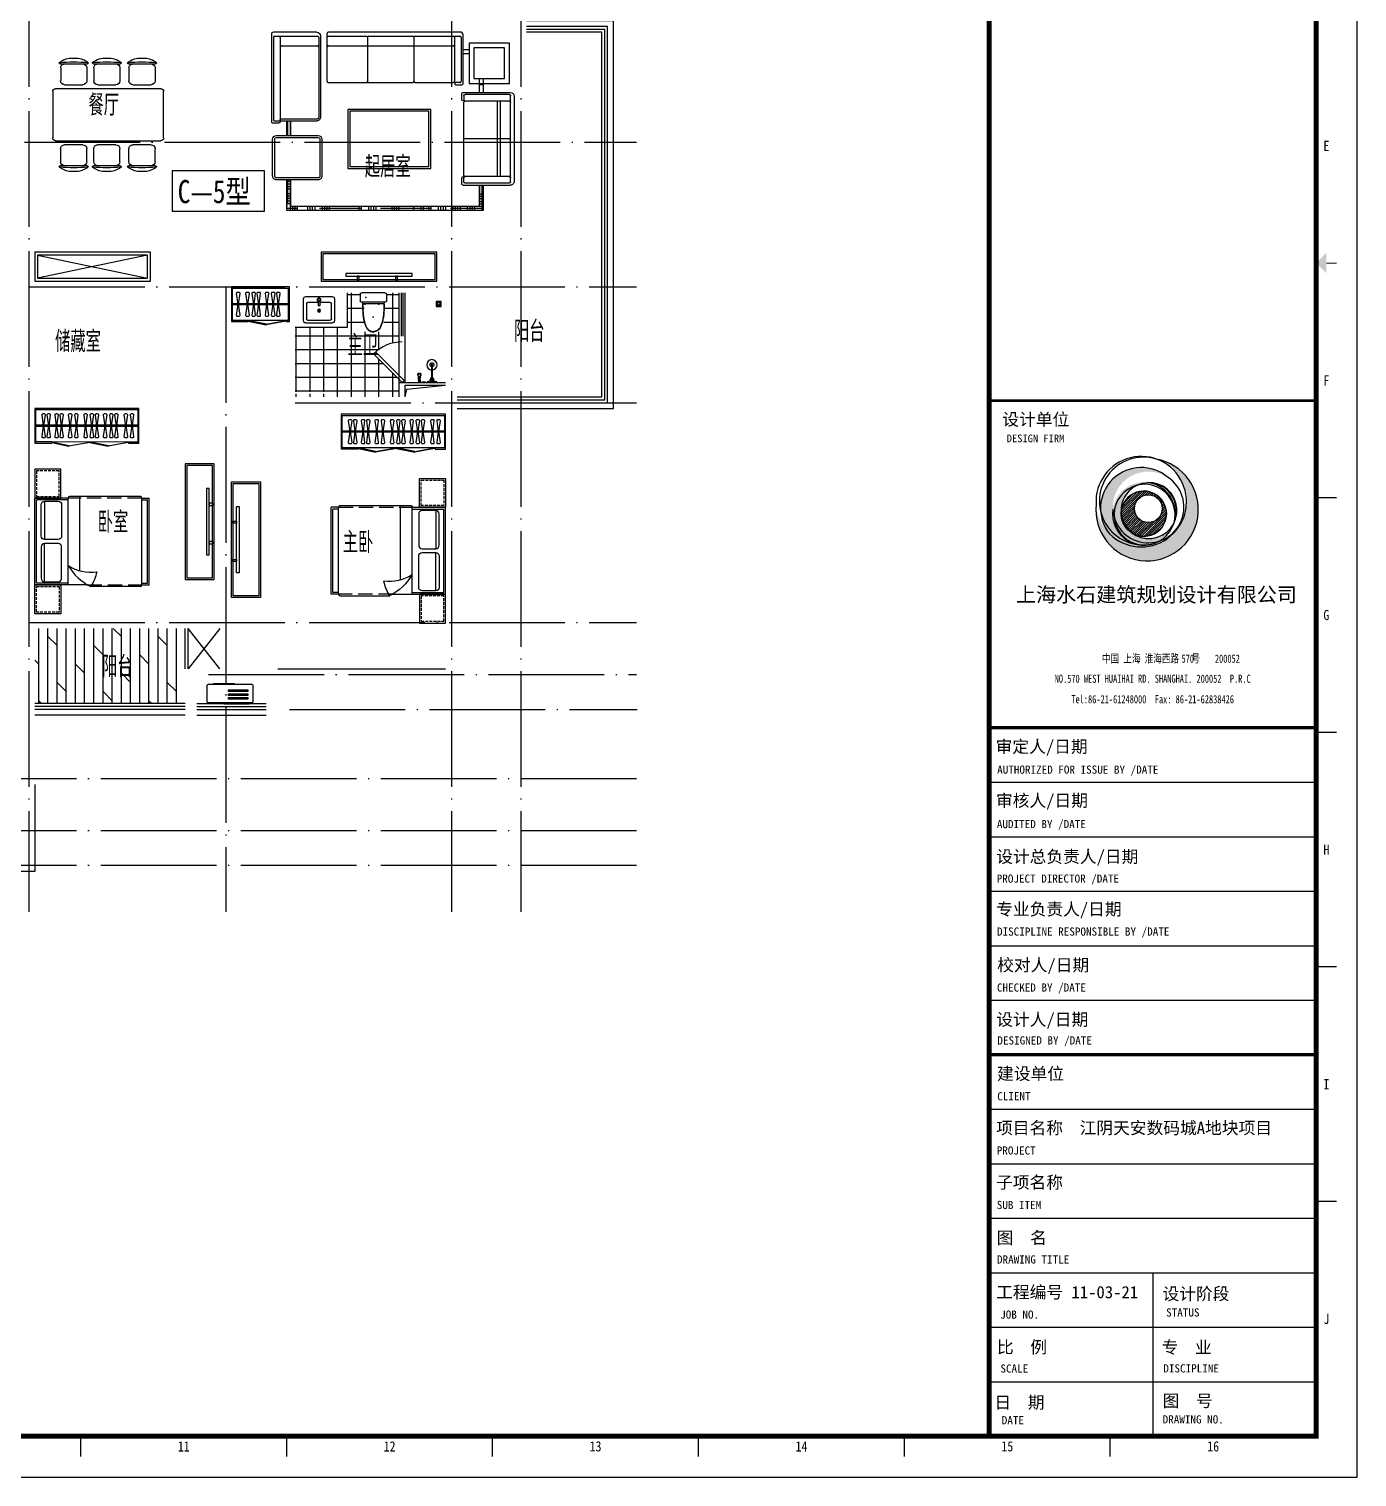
# Model space of a CAD drawing. Extents: x 921942 to 1159542, y -958603 to -790785.
# Drawn here: x 1017792 to 1040742, y -958603 to -933579 of the extents above; entities that cross this region are included whole.
import ezdxf
from ezdxf.enums import TextEntityAlignment as Align

# ---------------------------------------------------------------- set-up
doc = ezdxf.new("R2010")
doc.units = 0
doc.header["$LTSCALE"] = 1000
doc.header["$MEASUREMENT"] = 0
doc.linetypes.add('DASH', pattern=[0.35, 0.25, -0.1])
doc.linetypes.add('DOTE', pattern=[2.42, 2, -0.2, 0.02, -0.2])
doc.layers.get('0').update_dxf_attribs({"linetype": 'CONTINUOUS'})
for name, color, linetype in [('BALCONY', 6, 'CONTINUOUS'), ('DOTE', 1, 'DOTE'), ('FACE', 2, 'CONTINUOUS'), ('PUB_TEXT', 7, 'CONTINUOUS'), ('TT', 7, 'CONTINUOUS'), ('厨卫', 8, 'CONTINUOUS'), ('图框', 255, 'CONTINUOUS'), ('家具', 8, 'CONTINUOUS'), ('平面填充', 250, 'CONTINUOUS'), ('看线', 2, 'CONTINUOUS'), ('空调', 8, 'CONTINUOUS'), ('管道', 8, 'CONTINUOUS')]:
    doc.layers.add(name, color=color, linetype=linetype)
doc.styles.get("Standard").update_dxf_attribs({"font": 'GBENOR', "bigfont": 'GBCBIG'})
doc.styles.add('TKZ1', font='SIMHEI.TTF', dxfattribs={"width": 0.7})
doc.styles.add('图签栏', font='SimSun.ttf')
doc.styles.add('黑体', font='SIMHEI.TTF', dxfattribs={"width": 0.8})

# ---------------------------------------------------------------- blocks, each defined once
blk = doc.blocks.new('空调机')
at = {"layer": '空调', "color": 8}
for p, q in [((2416486, -275315), (2416486, -275325)), ((2416849, -275305), (2416496, -275305)), ((2416859, -275325), (2416859, -275315))]:
    blk.add_line(p, q, dxfattribs=at)
blk.add_lwpolyline([(2416186, -275325), (2416946, -275325, -0.414214), (2416966, -275345), (2416966, -275615, -0.414214), (2416946, -275635), (2416186, -275635, -0.414214), (2416166, -275615), (2416166, -275345, -0.414214)], format="xyb", close=True, dxfattribs=at)
for points in [[(2416256, -275445), (2416592, -275445), (2416592, -275416), (2416256, -275416)], [(2416256, -275511), (2416592, -275511), (2416592, -275482), (2416256, -275482)], [(2416235, -275664), (2416675, -275664), (2416675, -275649), (2416235, -275649)], [(2416256, -275577), (2416592, -275577), (2416592, -275548), (2416256, -275548)]]:
    blk.add_lwpolyline(points, close=True, dxfattribs=at)
for centre, start, end in [((2416496, -275315), 90, 180), ((2416849, -275315), 0, 90)]:
    blk.add_arc(centre, 10, start, end, dxfattribs=at)
blk = doc.blocks.new('dgfgf')
at = {"layer": '家具'}
blk.add_lwpolyline([(7597, -62676), (7147, -62676), (7147, -63176), (7597, -63176), (7597, -62676), (7517, -62676)], dxfattribs=at)
at = {"layer": '家具', "color": 251, "linetype": 'DASH', "ltscale": 0.2}
blk.add_lwpolyline([(7567, -62706), (7177, -62706), (7177, -63146), (7567, -63146)], close=True, dxfattribs=at)
blk = doc.blocks.new('A$C72813290')
at = {"layer": '家具'}
for p, q in [((579, 500), (579, 2010)), ((1830, 2030), (599, 2030)), ((779, 753), (779, 2030)), ((579, 2000), (0, 2000)), ((0, 500), (0, 2000)), ((30, 530), (30, 1970)), ((579, 1970), (30, 1970)), ((170, 1945), (170, 1283)), ((1850, 500), (1850, 2000)), ((1850, 2000), (1980, 2000)), ((1850, 1970), (1950, 1970)), ((1950, 530), (1950, 1970)), ((1980, 500), (1980, 2000)), ((170, 555), (170, 1217)), ((579, 530), (30, 530)), ((1850, 530), (1950, 530)), ((912, 500), (0, 500)), ((1830, 470), (967, 470)), ((1850, 500), (1980, 500))]:
    blk.add_line(p, q, dxfattribs=at)
at = {"layer": '家具', "linetype": 'DASH'}
for p, q in [((1850, 2000), (579, 2000)), ((912, 500), (1850, 500))]:
    blk.add_line(p, q, dxfattribs=at)
at = {"layer": '家具'}
for points in [[(170, 1945), (405, 1945, -0.414214), (465, 1885), (465, 1343, -0.414214), (405, 1283), (170, 1283, -0.414214), (110, 1343), (110, 1885, -0.414214)], [(170, 555), (405, 555, 0.414214), (465, 615), (465, 1157, 0.414214), (405, 1217), (170, 1217, 0.414214), (110, 1157), (110, 615, 0.414214)]]:
    blk.add_lwpolyline(points, format="xyb", close=True, dxfattribs=at)
blk.add_lwpolyline([(579, 833, 0.180302), (1071, 725, -0.088637), (967, 470, 28871.271551)], format="xyb", dxfattribs=at)
for centre, radius, start, end in [((599, 2010), 20, 90, 180), ((1819, 2001), 30.7, 357.6884, 69.6917), ((1392, 1313), 944, 210.6075, 243.2773), ((1819, 499), 30.7, 290.3566, 2.3152)]:
    blk.add_arc(centre, radius, start, end, dxfattribs=at)
blk.add_blockref('dgfgf', (-7147, 65176), dxfattribs=at)
at = {"layer": '家具', "xscale": -1, "rotation": 180}
blk.add_blockref('dgfgf', (-7147, -62676), dxfattribs=at)
blk = doc.blocks.new('A$C2FB07499')
at = {"layer": '家具', "ltscale": 0.5}
blk.add_lwpolyline([(500, 0), (0, 0), (0, 2000), (500, 2000)], close=True, dxfattribs=at)
at = {"layer": '家具', "color": 251, "ltscale": 40}
for points in [[(470, 30), (30, 30), (30, 1970), (470, 1970)], [(368, 1572), (415, 1572), (415, 428), (368, 428)], [(415, 1381), (480, 1381), (480, 1343), (415, 1343)], [(415, 717), (480, 717), (480, 679), (415, 679)]]:
    blk.add_lwpolyline(points, close=True, dxfattribs=at)
blk = doc.blocks.new('sderg fhfgjghj')
at = {"layer": '家具'}
blk.add_line((934, 186), (934, 206), dxfattribs=at)
at = {"layer": '家具', "color": 8}
for p, q in [((-553, -83), (1212, -84)), ((-553, -103), (1212, -104))]:
    blk.add_line(p, q, dxfattribs=at)
at = {"layer": '家具'}
for points in [[(-388, 196), (-40, 259), (-39, 250), (-386, 187)], [(276, 196), (-40, 259), (-42, 250), (274, 187)], [(278, 196), (640, 259), (642, 249), (280, 186)], [(934, 196), (640, 259), (638, 249), (932, 186)]]:
    blk.add_lwpolyline(points, close=True, dxfattribs=at)
for points in [[(-390, 187), (-390, 207), (-573, 207), (-573, -393), (1232, -394), (1232, 206), (934, 206)], [(-388, 187), (934, 186), (1212, 186), (1212, -374), (-553, -373), (-553, 187), (-388, 187)]]:
    blk.add_lwpolyline(points, dxfattribs=at)
at = {"layer": '家具', "color": 8}
for points in [[(-479, -280), (-452, -93), (-479, 93, -0.459921), (-459, 117), (-445, 117, -0.459921), (-425, 93), (-452, -93), (-425, -280, -0.459921), (-445, -303), (-459, -303, -0.459921)], [(-372, -280), (-346, -93), (-372, 93, -0.459921), (-353, 117), (-338, 117, -0.459921), (-319, 93), (-346, -93), (-319, -280, -0.459921), (-338, -303), (-353, -303, -0.459921)], [(-209, -280), (-182, -93), (-209, 93, -0.459921), (-189, 117), (-175, 117, -0.459921), (-155, 93), (-182, -93), (-155, -280, -0.459921), (-175, -303), (-189, -303, -0.459921)], [(-120, -280), (-93, -93), (-120, 93, -0.459921), (-100, 117), (-86, 117, -0.459921), (-66, 93), (-93, -93), (-66, -280, -0.459921), (-86, -303), (-100, -303, -0.459921)], [(-13, -280), (13, -93), (-13, 93, -0.459921), (6, 117), (21, 117, -0.459921), (40, 93), (13, -93), (40, -280, -0.459921), (21, -303), (6, -303, -0.459921)], [(128, -280), (155, -93), (128, 93, -0.459921), (148, 117), (162, 117, -0.459921), (182, 93), (155, -93), (182, -280, -0.459921), (162, -303), (148, -303, -0.459921)], [(217, -280), (244, -93), (217, 93, -0.459921), (236, 117), (251, 117, -0.459921), (270, 93), (244, -93), (270, -280, -0.459921), (251, -303), (236, -303, -0.459921)], [(323, -280), (350, -93), (323, 93, -0.459921), (343, 117), (357, 117, -0.459921), (377, 93), (350, -93), (377, -280, -0.459921), (357, -303), (343, -303, -0.459921)], [(483, -280), (510, -93), (483, 93, -0.459921), (503, 117), (518, 117, -0.459921), (537, 93), (510, -93), (537, -280, -0.459921), (518, -303), (503, -303, -0.459921)], [(590, -280), (617, -93), (590, 93, -0.459921), (610, 117), (624, 117, -0.459921), (644, 93), (617, -93), (644, -280, -0.459921), (624, -303), (610, -303, -0.459921)], [(737, -280), (764, -93), (737, 93, -0.459921), (757, 117), (771, 117, -0.459921), (791, 93), (764, -93), (791, -280, -0.459921), (771, -303), (757, -303, -0.459921)], [(826, -280), (852, -93), (826, 93, -0.459921), (845, 117), (860, 117, -0.459921), (879, 93), (852, -93), (879, -280, -0.459921), (860, -303), (845, -303, -0.459921)], [(961, -280), (988, -93), (961, 93, -0.459921), (981, 117), (995, 117, -0.459921), (1015, 93), (988, -93), (1015, -280, -0.459921), (995, -303), (981, -303, -0.459921)], [(1049, -280), (1076, -93), (1049, 93, -0.459921), (1069, 117), (1083, 117, -0.459921), (1103, 93), (1076, -93), (1103, -280, -0.459921), (1083, -303), (1069, -303, -0.459921)]]:
    blk.add_lwpolyline(points, format="xyb", close=True, dxfattribs=at)
blk = doc.blocks.new('fdgfhghjy')
at = {"layer": '家具'}
for p, q in [((-572, -1297), (-572, 518)), ((-522, 568), (278, 568)), ((328, 518), (328, -1297)), ((-1002, 425), (-1002, -35)), ((-934, 420), (-709, 420)), ((-642, 353), (-642, 38)), ((397, 38), (397, 353)), ((689, 420), (464, 420)), ((757, -35), (757, 425)), ((-1102, 245), (-1102, 146)), ((857, 146), (857, 245)), ((-1002, -183), (-1002, -643)), ((-934, -30), (-709, -30)), ((-934, -188), (-709, -188)), ((689, -30), (464, -30)), ((689, -188), (464, -188)), ((757, -643), (757, -183)), ((-1102, -363), (-1102, -462)), ((-642, -255), (-642, -570)), ((397, -570), (397, -255)), ((857, -462), (857, -363)), ((-934, -638), (-709, -638)), ((689, -638), (464, -638)), ((-1102, -936), (-1102, -1035)), ((-1002, -755), (-1002, -1215)), ((-934, -760), (-709, -760)), ((-642, -828), (-642, -1143)), ((397, -1143), (397, -828)), ((689, -760), (464, -760)), ((757, -1215), (757, -755)), ((857, -1035), (857, -936)), ((-934, -1210), (-709, -1210)), ((689, -1210), (464, -1210)), ((278, -1347), (-522, -1347))]:
    blk.add_line(p, q, dxfattribs=at)
for centre, radius, start, end in [((-522, 518), 50, 90, 180), ((278, 518), 50, 0, 90), ((-786, 235), 316, 139.2735, 178.2349), ((1676, 195), 2713, 174.8023, 185.1977), ((-1018, 435), 10, 67.33, 139.2735), ((-1022, 425), 20, 0, 67.33), ((-934, 353), 67.5, 90, 180), ((-709, 353), 67.5, 0, 90), ((464, 353), 67.5, 90, 180), ((689, 353), 67.5, 0, 90), ((777, 425), 20, 112.67, 180), ((773, 435), 10, 40.7265, 112.67), ((541, 235), 316, 1.7651, 40.7265), ((-1921, 195), 2713, 354.8023, 5.1977), ((-786, 156), 316, 181.7651, 220.7265), ((-934, 38), 67.5, 180, 270), ((-709, 38), 67.5, 270, 0), ((464, 38), 67.5, 180, 270), ((689, 38), 67.5, 270, 0), ((541, 156), 316, 319.2735, 358.2349), ((-786, -373), 316, 139.2735, 178.2349), ((1676, -413), 2713, 174.8023, 185.1977), ((-1018, -44), 10, 220.7265, 292.67), ((-1018, -174), 10, 67.33, 139.2735), ((-1022, -35), 20, 292.67, 0), ((-1022, -183), 20, 0, 67.33), ((-934, -255), 67.5, 90, 180), ((-709, -255), 67.5, 0, 90), ((464, -255), 67.5, 90, 180), ((689, -255), 67.5, 0, 90), ((777, -35), 20, 180, 247.33), ((777, -183), 20, 112.67, 180), ((773, -44), 10, 247.33, 319.2735), ((773, -174), 10, 40.7265, 112.67), ((541, -373), 316, 1.7651, 40.7265), ((-1921, -413), 2713, 354.8023, 5.1977), ((-786, -453), 316, 181.7651, 220.7265), ((541, -453), 316, 319.2735, 358.2349), ((-786, -945), 316, 139.2735, 178.2349), ((1676, -985), 2713, 174.8023, 185.1977), ((-1018, -652), 10, 220.7265, 292.67), ((-1018, -746), 10, 67.33, 139.2735), ((-1022, -643), 20, 292.67, 0), ((-1022, -755), 20, 0, 67.33), ((-934, -570), 67.5, 180, 270), ((-709, -570), 67.5, 270, 0), ((464, -570), 67.5, 180, 270), ((689, -570), 67.5, 270, 0), ((777, -643), 20, 180, 247.33), ((777, -755), 20, 112.67, 180), ((773, -652), 10, 247.33, 319.2735), ((773, -746), 10, 40.7265, 112.67), ((541, -945), 316, 1.7651, 40.7265), ((-1921, -985), 2713, 354.8023, 5.1977), ((-934, -828), 67.5, 90, 180), ((-709, -828), 67.5, 0, 90), ((464, -828), 67.5, 90, 180), ((689, -828), 67.5, 0, 90), ((-786, -1025), 316, 181.7651, 220.7265), ((-1018, -1225), 10, 220.7265, 292.67), ((-1022, -1215), 20, 292.67, 0), ((-934, -1143), 67.5, 180, 270), ((-709, -1143), 67.5, 270, 0), ((464, -1143), 67.5, 180, 270), ((689, -1143), 67.5, 270, 0), ((777, -1215), 20, 180, 247.33), ((773, -1225), 10, 247.33, 319.2735), ((541, -1025), 316, 319.2735, 358.2349), ((-522, -1297), 50, 180, 270), ((278, -1297), 50, 270, 0)]:
    blk.add_arc(centre, radius, start, end, dxfattribs=at)
blk = doc.blocks.new('A$C25AA54E1')
at = {"layer": '家具', "ltscale": 20}
for p, q in [((884, 2199), (884, 3017)), ((918, 3081), (3211, 3081)), ((3234, 2997), (3234, 3061)), ((3347, 3015), (3347, 1617)), ((3413, 3081), (4163, 3081)), ((4198, 3046), (4198, 1539)), ((3234, 2234), (3234, 2996)), ((883, 2042), (71, 2042)), ((1012, 2176), (906, 2176)), ((906, 1914), (906, 2019)), ((1712, 2211), (1057, 2211)), ((3212, 2211), (1757, 2211)), ((1, 1972), (0, 511)), ((871, 614), (872, 1868)), ((1443, 1750), (2878, 1750)), ((1443, 728), (1443, 1750)), ((2878, 1750), (2878, 728)), ((4024, 1551), (3413, 1551)), ((4047, 1574), (4047, 1539)), ((4175, 1516), (4070, 1516)), ((4110, 1300), (3391, 1300)), ((3325, 1234), (3325, 597)), ((4176, 597), (4176, 1234)), ((905, 463), (905, 568)), ((2878, 728), (1443, 728)), ((3391, 531), (4110, 531)), ((882, 440), (70, 440))]:
    blk.add_line(p, q, dxfattribs=at)
at = {"layer": '家具', "color": 8}
for p, q in [((1011, 3017), (942, 3017)), ((1711, 3017), (1058, 3017)), ((2511, 3017), (1758, 3017)), ((3211, 3017), (2558, 3017)), ((4070, 3017), (3403, 3017)), ((4140, 3017), (4070, 3017)), ((918, 2994), (918, 2234)), ((1034, 2994), (1034, 2234)), ((3211, 2846), (1058, 2846)), ((1734, 2996), (1734, 2234)), ((2534, 2996), (2534, 2234)), ((3380, 2996), (3380, 1606)), ((4025, 2846), (3403, 2846)), ((4047, 2994), (4047, 1574)), ((4163, 2994), (4163, 1574)), ((88, 2008), (848, 2007)), ((503, 2041), (503, 2042)), ((603, 2178), (536, 2178)), ((941, 2211), (1012, 2211)), ((64, 1915), (65, 1985)), ((65, 1869), (64, 1915)), ((64, 569), (65, 1872)), ((87, 1892), (849, 1891)), ((87, 1892), (849, 1891)), ((88, 1892), (848, 1891)), ((236, 592), (236, 1892)), ((293, 592), (293, 1892)), ((871, 1984), (871, 1914)), ((1476, 1717), (2845, 1717)), ((1476, 761), (1476, 1717)), ((2845, 1717), (2845, 761)), ((4047, 1584), (3402, 1584)), ((3876, 1551), (3876, 1303)), ((3918, 1551), (3918, 1302)), ((4140, 1551), (4070, 1551)), ((4110, 1265), (3391, 1265)), ((65, 1242), (871, 1241)), ((3360, 1234), (3360, 597)), ((4141, 597), (4141, 1234)), ((2845, 761), (1476, 761)), ((64, 499), (64, 569)), ((87, 592), (848, 591)), ((871, 498), (871, 568)), ((3391, 566), (4110, 566)), ((3930, 507), (3860, 507)), ((3876, 531), (3876, 0)), ((3918, 531), (3918, 128)), ((87, 476), (848, 475)), ((606, 292), (536, 292)), ((561, 440), (561, 0)), ((603, 440), (603, 128)), ((3918, 465), (3860, 465)), ((3930, 416), (3860, 416)), ((3930, 374), (3860, 374)), ((3918, 297), (3860, 297)), ((3930, 255), (3860, 255)), ((603, 250), (536, 250)), ((606, 208), (536, 208)), ((606, 158), (536, 158)), ((606, 116), (536, 116)), ((606, 74), (536, 74)), ((1105, 44), (536, 44)), ((606, 86), (603, 86)), ((686, 70), (686, 0)), ((728, 70), (728, 0)), ((770, 70), (770, 0)), ((812, 70), (812, 0)), ((938, 70), (938, 0)), ((979, 70), (979, 0)), ((1021, 70), (1021, 0)), ((1063, 70), (1063, 0)), ((1189, 70), (1189, 0)), ((1231, 70), (1231, 0)), ((1273, 70), (1273, 0)), ((1314, 70), (1314, 0)), ((1440, 70), (1440, 0)), ((2310, 44), (1440, 44)), ((1482, 70), (1482, 0)), ((1574, 70), (1574, 0)), ((1616, 70), (1616, 0)), ((1741, 70), (1741, 0)), ((1993, 70), (1993, 0)), ((2035, 70), (2035, 0)), ((2076, 70), (2076, 0)), ((2118, 70), (2118, 0)), ((2394, 70), (2394, 0)), ((2436, 70), (2436, 0)), ((2478, 70), (2478, 0)), ((2520, 70), (2520, 0)), ((2645, 70), (2645, 0)), ((3365, 44), (2645, 44)), ((2687, 70), (2687, 0)), ((3198, 70), (3198, 0)), ((3240, 70), (3240, 0)), ((3281, 70), (3281, 0)), ((3323, 70), (3323, 0)), ((3449, 70), (3449, 0)), ((3491, 70), (3491, 0)), ((3533, 70), (3533, 0)), ((3575, 70), (3575, 0)), ((3750, 70), (3750, 0)), ((3930, 44), (3750, 44)), ((3792, 70), (3792, 0)), ((3834, 70), (3834, 0)), ((3930, 213), (3860, 213)), ((3918, 171), (3860, 171)), ((3930, 122), (3860, 122)), ((3930, 86), (3918, 86))]:
    blk.add_line(p, q, dxfattribs=at)
at = {"layer": '家具'}
for p, q in [((781, 2780), (884, 2780)), ((781, 2709), (884, 2709)), ((536, 2283), (536, 2042)), ((606, 2283), (606, 2042)), ((3860, 1302), (3860, 1551)), ((3930, 1300), (3930, 1551)), ((3860, 70), (3860, 531)), ((3930, 0), (3930, 531)), ((536, 440), (536, 0)), ((606, 440), (606, 70)), ((606, 70), (3860, 70)), ((536, 0), (3930, 0))]:
    blk.add_line(p, q, dxfattribs=at)
at = {"layer": '家具', "ltscale": 20}
blk.add_lwpolyline([(781, 2895), (781, 2199), (85, 2199), (85, 2895)], close=True, dxfattribs=at)
at = {"layer": '家具', "color": 8}
blk.add_lwpolyline([(698, 2812), (698, 2282), (169, 2282), (169, 2812)], close=True, dxfattribs=at)
at = {"layer": '家具', "ltscale": 20, "extrusion": (0, 0, -1)}
for centre, major_axis, ratio, start_param, end_param in [((953, 3021), (-49.4, 49.4), 1, 5.45018, 6.544088), ((3211, 3058), (16.4, 16.4), 1, -0.785398, 0.696689), ((4163, 3046), (24.6, 24.6), 1, -0.785398, 0.785398), ((906, 2199), (16.2, 16.2), 1, 2.356194, 3.926991), ((1012, 2234), (-16.2, 16.2), 1, 2.356194, 3.926991), ((1012, 2193), (12.7, 12.7), 0.942987, -0.815786, 2.325807), ((1057, 2234), (-16.2, 16.2), 1, 3.926991, 5.497787), ((1712, 2234), (-16.2, 16.2), 1, 2.356194, 3.926991), ((1757, 2234), (16.2, 16.2), 1, 2.356194, 3.926991), ((2512, 2234), (-16.2, 16.2), 1, 2.356194, 3.926991), ((2557, 2234), (16.2, 16.2), 1, 2.356194, 3.926991), ((3212, 2234), (-16.2, 16.2), 1, 2.356194, 3.926991), ((4024, 1574), (16.2, 16.2), 1, 0.785398, 2.356194), ((4175, 1539), (-16.2, 16.2), 1, 2.356194, 3.926991)]:
    blk.add_ellipse(centre, major_axis=major_axis, ratio=ratio, start_param=start_param, end_param=end_param, dxfattribs=at)
at = {"layer": '家具', "color": 8, "extrusion": (0, 0, -1)}
for centre, major_axis, start_param, end_param in [((942, 2994), (16.4, 16.4), 3.926991, 5.497787), ((1011, 2994), (16.4, 16.4), -0.785398, 0.785398), ((1058, 2994), (16.4, 16.4), 3.926991, 5.497787), ((1711, 2994), (-16.4, 16.4), 0.785398, 2.267485), ((1758, 2994), (16.4, 16.4), 4.0157, 5.497787), ((2511, 2994), (-16.4, 16.4), 0.785398, 2.267485), ((2558, 2994), (16.4, 16.4), 4.0157, 5.497787), ((3211, 2994), (-16.4, 16.4), 0.785398, 2.267485), ((3403, 2994), (16.4, 16.4), 4.0157, 5.497787), ((4023, 2994), (16.4, 16.4), -0.785398, 0.785398), ((4070, 2994), (-16.4, 16.4), 5.497787, 7.068583), ((4140, 2994), (16.4, 16.4), -0.785398, 0.785398), ((1058, 2869), (-16.4, 16.4), 3.926991, 5.409078), ((3211, 2822), (16.4, 16.4), -0.785398, 0.696689), ((3403, 2869), (-16.4, 16.4), 3.926991, 5.409078), ((4025, 2822), (-16.4, 16.4), 0.785398, 2.267485), ((941, 2234), (16.2, 16.2), 2.356194, 3.926991), ((4070, 1574), (16.2, 16.2), 2.356194, 3.926991), ((4140, 1574), (-16.2, 16.2), 2.356194, 3.926991)]:
    blk.add_ellipse(centre, major_axis=major_axis, ratio=1, start_param=start_param, end_param=end_param, dxfattribs=at)
at = {"layer": '家具', "ltscale": 20}
for centre, major_axis, ratio, start_param, end_param in [((3413, 3015), (-46.6, 46.6), 1, -0.785398, 0.785398), ((71, 1972), (49.7, 49.7), 1, 0.785398, 2.356194), ((883, 2019), (-16.2, 16.2), 1, 3.925825, 5.496622), ((848, 1914), (-16.2, 16.2), 1, 2.355029, 3.925825), ((849, 1868), (16.2, 16.2), 1, 5.496622, 7.067418), ((849, 1868), (16.2, 16.2), 1, 5.496622, 7.067418), ((889, 1914), (12.4, 12.4), 0.984307, 2.347446, 5.489038), ((3413, 1617), (46.6, 46.6), 1, 2.356194, 3.926991), ((4070, 1539), (16.2, 16.2), 1, 2.356194, 3.926991), ((3391, 1234), (-46.6, 46.6), 1, -0.785398, 0.785398), ((4110, 1234), (46.6, 46.6), 1, 5.497787, 7.068583), ((70, 511), (49.7, 49.7), 1, 2.356194, 3.926991), ((848, 614), (-16.2, 16.2), 1, 2.355029, 3.925825), ((848, 568), (-16.2, 16.2), 1, 3.925825, 5.496622), ((888, 568), (12.4, 12.4), 0.984309, -0.794147, 2.347446), ((3391, 597), (46.6, 46.6), 1, 2.356194, 3.926991), ((4110, 597), (-46.6, 46.6), 1, 2.356194, 3.926991), ((882, 463), (-16.2, 16.2), 1, 2.355029, 3.925825)]:
    blk.add_ellipse(centre, major_axis=major_axis, ratio=ratio, start_param=start_param, end_param=end_param, dxfattribs=at)
at = {"layer": '家具', "color": 8}
for centre, major_axis, start_param, end_param in [((1058, 2822), (16.4, 16.4), 0.785398, 2.267485), ((3211, 2869), (16.4, 16.4), 3.926991, 5.409078), ((3403, 2822), (16.4, 16.4), 0.785398, 2.267485), ((4025, 2869), (16.4, 16.4), 3.926991, 5.409078), ((88, 1985), (-16.4, 16.4), -0.786564, 0.784233), ((848, 1985), (16.2, 16.2), 5.496622, 7.067418), ((88, 1915), (16.4, 16.4), 2.355029, 3.925825), ((88, 1869), (-16.4, 16.4), -0.786564, 0.784233), ((89, 1869), (-16.4, 16.4), -0.697854, 0.784233), ((89, 1869), (16.4, 16.4), 0.872942, 2.355029), ((89, 1915), (-16.4, 16.4), 0.784233, 2.266319), ((89, 1915), (-16.4, 16.4), 0.784233, 2.266319), ((3402, 1606), (15.5, 15.5), 2.356194, 3.926991), ((3391, 1234), (-22, 22), -0.785398, 0.785398), ((4110, 1234), (22, 22), 5.497787, 7.068583), ((87, 615), (16.4, 16.4), 2.355029, 3.925825), ((87, 569), (-16.4, 16.4), -0.786564, 0.784233), ((3391, 597), (22, 22), 2.356194, 3.926991), ((4110, 597), (-22, 22), 2.356194, 3.926991), ((87, 499), (-16.4, 16.4), 0.784233, 2.355029), ((848, 498), (-16.2, 16.2), 2.355029, 3.925825)]:
    blk.add_ellipse(centre, major_axis=major_axis, ratio=1, start_param=start_param, end_param=end_param, dxfattribs=at)
blk = doc.blocks.new('asfdgfhgfh')
at = {"layer": '厨卫', "lineweight": -3}
for p, q in [((-222, -50), (-222, -125)), ((-222, -72), (-192, -72)), ((-192, -50), (-192, -125)), ((-12, -37), (-12, -27)), ((4, -42), (4, -315)), ((14, -315), (14, -42)), ((31, -37), (31, -27))]:
    blk.add_line(p, q, dxfattribs=at)
at = {"layer": '厨卫', "color": 8}
for p, q in [((-6, -37), (-6, -27)), ((24, -34), (24, -27))]:
    blk.add_line(p, q, dxfattribs=at)
at = {"layer": '厨卫', "lineweight": -3}
for points in [[(-195, -40), (-195, -12), (-219, -12), (-219, -40)], [(-1, -27), (-46, -27), (-76, -22), (-76, -12)], [(-76, -12), (94, -12), (94, -22), (64, -27), (19, -27)], [(-19, -61), (-29, -61), (-29, -57), (-19, -57)], [(4, -82), (-19, -82), (-19, -37), (-6, -37)], [(24, -37), (37, -37), (37, -82), (14, -82)], [(37, -57), (47, -57), (47, -61), (37, -61)]]:
    blk.add_lwpolyline(points, dxfattribs=at)
for points in [[(-162, -12), (-162, -22), (-106, -22), (-106, -12)], [(40, -12), (40, -22), (-22, -22), (-22, -12)]]:
    blk.add_lwpolyline(points, close=True, dxfattribs=at)
at = {"layer": '厨卫', "color": 8}
for points in [[(4, -62), (-6, -62), (-6, -34), (-1, -34)], [(19, -34), (24, -34), (24, -62), (14, -62)]]:
    blk.add_lwpolyline(points, dxfattribs=at)
blk.add_lwpolyline([(19, -22), (19, -42), (-1, -42), (-1, -22)], close=True, dxfattribs=at)
for centre, radius in [((-207, -50), 15), ((-207, -99), 15), ((9, -315), 5)]:
    blk.add_circle(centre, radius, dxfattribs=at)
at = {"layer": '厨卫', "lineweight": -3}
blk.add_circle((9, -315), 89.5, dxfattribs=at)
for centre, start, end in [((-239, -119), 286.4181, 340.3267), ((-175, -119), 199.6733, 253.5819)]:
    blk.add_arc(centre, 17.7, start, end, dxfattribs=at)
at = {"layer": '厨卫', "color": 8}
for centre, radius, start, end in [((-207, -50), 17, 133.3359, 208.0725), ((-207, -99), 17, 151.9275, 28.0725), ((-207, -50), 17, 331.9275, 46.6641), ((9, -315), 35, 98.2132, 81.7868), ((9, -315), 9, 123.749, 56.251)]:
    blk.add_arc(centre, radius, start, end, dxfattribs=at)
at = {"layer": '厨卫', "lineweight": -3, "extrusion": (0, 0, -1)}
for centre, major_axis, ratio, start_param, end_param in [((-207, -147), (33.6, 0), 0.612909, -0.37962, 3.521213), ((-207, -138), (31.4, 0), 0.47884, -1.072899, 4.214492)]:
    blk.add_ellipse(centre, major_axis=major_axis, ratio=ratio, start_param=start_param, end_param=end_param, dxfattribs=at)
blk = doc.blocks.new('aswfdgdfh')
at = {"layer": '厨卫'}
blk.add_lwpolyline([(43, -43), (43, 43), (-43, 43), (-43, -43)], close=True, dxfattribs=at)
at = {"layer": '厨卫', "color": 8}
for points in [[(-33, 0), (-33, 1), (-17, 1), (-17, 0)], [(-24, 23), (-22, 24), (-11, 13), (-13, 12)], [(0, 33), (1, 33), (1, 17), (0, 17)], [(23, 24), (24, 22), (13, 11), (12, 13)], [(33, 0), (33, -1), (17, -1), (17, 0)], [(-23, -24), (-24, -22), (-13, -11), (-12, -13)], [(0, -33), (-1, -33), (-1, -17), (0, -17)], [(24, -23), (22, -24), (11, -13), (13, -12)]]:
    blk.add_lwpolyline(points, close=True, dxfattribs=at)
blk.add_circle((0, 0), 36.6, dxfattribs=at)
blk = doc.blocks.new('DR2045')
at = {"color": 0, "linetype": 'ByBlock'}
for p, q in [((0, 0), (-1.06, -1.06)), ((0, 0), (16.97, -16.97)), ((-1.06, -1.06), (15.91, -18.03))]:
    blk.add_line(p, q, dxfattribs=at)
blk.add_arc((0, 0), 24, 270, 315, dxfattribs=at)
blk = doc.blocks.new('asfdgfh')
at = {"layer": '厨卫', "ltscale": 100}
for p, q in [((-266, -207, 0), (-266, -92, 0)), ((159, -67, 0), (-241, -67, 0)), ((159, -232, 0), (-241, -232, 0)), ((145, -40, 0), (-228, -40, 0)), ((184, -207, 0), (184, -92, 0))]:
    blk.add_line(p, q, dxfattribs=at)
for centre, radius, start, end in [((-241, -92, 0), 25, 90, 180), ((-241, -207, 0), 25, 180, 270), ((-261, -39, 0), 33.7, 303.6157, 10.847), ((178, -39, 0), 33.9, 169.3113, 235.1347), ((159, -92, 0), 25, 0, 90), ((159, -207, 0), 25, 270, 0)]:
    blk.add_arc(centre, radius, start, end, dxfattribs=at)
for points, knots in [([(-227, -33, 0), (-227, 85, 0), (-226, 243, 0), (-137, 424, 0), (-69, 441, 0), (-41, 448, 0)], [0, 0, 0, 0, 355.24272, 473.249847, 556.576042, 556.576042, 556.576042, 556.576042]), ([(-222, -41, 0), (-222, -2, 0), (-222, 29, 0), (-220, 90, 0), (-219, 121, 0), (-213, 182, 0), (-208, 213, 0), (-198, 258, 0), (-194, 273, 0), (-187, 296, 0), (-184, 303, 0), (-180, 315, 0), (-179, 319, 0), (-176, 326, 0), (-174, 330, 0), (-170, 341, 0), (-167, 348, 0), (-160, 363, 0), (-156, 369, 0), (-148, 382, 0), (-143, 389, 0), (-134, 400, 0), (-129, 405, 0), (-121, 412, 0), (-118, 414, 0), (-112, 418, 0), (-109, 420, 0), (-102, 423, 0), (-99, 425, 0), (-92, 428, 0), (-89, 429, 0), (-78, 433, 0), (-71, 435, 0), (-56, 440, 0), (-48, 441, 0), (-40, 443, 0)], [0, 0, 0, 0, 92.762674, 92.762674, 185.525347, 185.525347, 278.288021, 278.288021, 324.669358, 324.669358, 347.860026, 347.860026, 359.45536, 359.45536, 371.050694, 371.050694, 394.241363, 394.241363, 417.432031, 417.432031, 440.6227, 440.6227, 463.813368, 463.813368, 475.408702, 475.408702, 487.004036, 487.004036, 498.599371, 498.599371, 510.194705, 510.194705, 533.385373, 533.385373, 556.576042, 556.576042, 556.576042, 556.576042]), ([(140, -40, 0), (140, -2, 0), (139, 29, 0), (138, 90, 0), (136, 121, 0), (130, 182, 0), (125, 213, 0), (115, 258, 0), (111, 273, 0), (104, 296, 0), (101, 303, 0), (97, 315, 0), (96, 319, 0), (93, 326, 0), (92, 330, 0), (87, 341, 0), (84, 348, 0), (77, 363, 0), (73, 369, 0), (65, 382, 0), (61, 389, 0), (51, 400, 0), (46, 405, 0), (38, 412, 0), (35, 414, 0), (29, 418, 0), (26, 420, 0), (20, 423, 0), (16, 425, 0), (10, 428, 0), (6, 429, 0), (-4, 433, 0), (-12, 435, 0), (-27, 440, 0), (-35, 441, 0), (-43, 443, 0)], [0, 0, 0, 0, 92.762674, 92.762674, 185.525347, 185.525347, 278.288021, 278.288021, 324.669358, 324.669358, 347.860026, 347.860026, 359.45536, 359.45536, 371.050694, 371.050694, 394.241363, 394.241363, 417.432031, 417.432031, 440.6227, 440.6227, 463.813368, 463.813368, 475.408702, 475.408702, 487.004036, 487.004036, 498.599371, 498.599371, 510.194705, 510.194705, 533.385373, 533.385373, 556.576042, 556.576042, 556.576042, 556.576042]), ([(145, -33, 0), (144, 85, 0), (143, 243, 0), (54, 424, 0), (-13, 441, 0), (-41, 448, 0)], [0, 0, 0, 0, 355.24272, 473.249847, 556.576042, 556.576042, 556.576042, 556.576042])]:
    blk.add_open_spline(points, degree=3, knots=knots, dxfattribs=at)
at = {"layer": '厨卫'}
for p in [(-42, 189, 0), (-171, -149, 0)]:
    blk.add_point(p, dxfattribs=at)
blk = doc.blocks.new('dfdsf')
at = {"layer": '家具'}
for p, q in [((-6119, -27345), (-6119, -27726)), ((-5626, -27307), (-6081, -27307)), ((-5588, -27726), (-5588, -27345)), ((-6081, -27765), (-5626, -27765))]:
    blk.add_line(p, q, dxfattribs=at)
at = {"layer": '家具', "color": 8}
for p, q in [((-6068, -27695), (-6068, -27428)), ((-6049, -27409), (-5869, -27409)), ((-5872, -27364), (-5886, -27364)), ((-5867, -27351), (-5876, -27341)), ((-5867, -27377), (-5876, -27387)), ((-5870, -27392), (-5866, -27466)), ((-5866, -27466), (-5841, -27466)), ((-5854, -27345), (-5854, -27332)), ((-5854, -27383), (-5854, -27396)), ((-5837, -27392), (-5841, -27466)), ((-5831, -27341), (-5840, -27350)), ((-5831, -27387), (-5840, -27377)), ((-5838, -27409), (-5658, -27409)), ((-5835, -27364), (-5821, -27364)), ((-5639, -27428), (-5639, -27695)), ((-5658, -27714), (-6049, -27714))]:
    blk.add_line(p, q, dxfattribs=at)
for centre, radius in [((-5854, -27364), 32.3), ((-5855, -27549), 25.4), ((-5854, -27364), 18.8), ((-5855, -27549), 16)]:
    blk.add_circle(centre, radius, dxfattribs=at)
at = {"layer": '家具'}
for centre, start, end in [((-6081, -27345), 90, 180), ((-5626, -27345), 0, 90), ((-6081, -27726), 180, 270), ((-5626, -27726), 270, 0)]:
    blk.add_arc(centre, 38.1, start, end, dxfattribs=at)
at = {"layer": '家具', "color": 8}
for centre, start, end in [((-6049, -27428), 90, 180), ((-5658, -27428), 0, 90), ((-6049, -27695), 180, 270), ((-5658, -27695), 270, 0)]:
    blk.add_arc(centre, 19.1, start, end, dxfattribs=at)
blk = doc.blocks.new('A$C790473E3')
at = {"layer": 'FACE'}
blk.add_hatch(color=256, dxfattribs=at).paths.add_polyline_path([(12277, 22805, -0.4358242), (25158, 38243, 0.4034982), (8203, 25238, -0.6154452), (35207, 40694, 0.9131699), (6565, 13084, -0.1859392), (0, 27582, 2.2949898), (29364, 49669, -0.7433742), (29147, 8589, 0.2704113), (38508, 20344, -0.4456628), (20141, 12365, -0.3262317)])
h = blk.add_hatch(dxfattribs=at)
h.set_pattern_fill('ANSI31', color=256, scale=6118.035339, style=0)
h.set_pattern_definition([(45, (-835537.9, 198731.2), (-540.76303, 540.76303), [])])
h.paths.add_polyline_path([(34441, 22970, 1.0074548), (12277, 22805, 0.9926004)])
h.paths.add_polyline_path([(18828, 25457, -1), (32328, 25457, -1)], flags=16)
blk.add_circle((23359, 22970), 11082, dxfattribs=at)
at = {"layer": 'FACE', "color": 2}
blk.add_circle((25578, 25457), 6750, dxfattribs=at)
for centre, radius, start, end in [((24948, 24977), 25084, 174.038692, 79.861542), ((23075, 29161), 21450, 286.445455, 72.950093), ((22142, 25587), 19974, 49.145957, 218.751509), ((25605, 26152), 17427, 56.564441, 183.004516), ((23426, 22946), 15395, 83.539592, 171.435544), ((25891, 24539), 13724, 93.061268, 187.256224), ((23359, 22970), 11082, 253.122954, 180.85108), ((22101, 28855), 22137, 183.29715, 225.430105), ((25737, 24611), 13464, 245.440082, 341.523102), ((23754, 22488), 14908, 291.206809, 351.732962)]:
    blk.add_arc(centre, radius, start, end, dxfattribs=at)
blk = doc.blocks.new('图框2')
at = {"layer": '图框', "color": 0}
for p, q in [((84100, 0), (84100, 59400)), ((83600, 23960), (83100, 23960)), ((83600, 18220), (83100, 18220)), ((75100, 17000), (83100, 17000)), ((75100, 15667), (83100, 15667)), ((75100, 14333), (83100, 14333)), ((75100, 13000), (83100, 13000)), ((83600, 12480), (83100, 12480)), ((75100, 11667), (83100, 11667)), ((75100, 9000), (83100, 9000)), ((75100, 7667), (83100, 7667)), ((83600, 6740), (83100, 6740)), ((75100, 6333), (83100, 6333)), ((75100, 5000), (83100, 5000)), ((79100, 5000), (79100, 1000)), ((75100, 3667), (83100, 3667)), ((75100, 2333), (83100, 2333)), ((52875, 500), (52875, 1000)), ((57912, 500), (57912, 1000)), ((62950, 500), (62950, 1000)), ((67988, 500), (67988, 1000)), ((73025, 500), (73025, 1000)), ((78062, 500), (78062, 1000)), ((0, 0), (84100, 0))]:
    blk.add_line(p, q, dxfattribs=at)
at = {"layer": '图框', "color": 0, "const_width": 120}
blk.add_lwpolyline([(83100, 58400), (2500, 58400), (2500, 1000), (83100, 1000)], close=True, dxfattribs=at)
at = {"layer": '图框', "color": 0}
for points, const_width in [([(75100, 58400), (75100, 1000)], 120), ([(83350, 29700), (83600, 29700)], 30), ([(75100, 26333), (83100, 26333)], 66.7), ([(75100, 26333), (83100, 26333)], 60), ([(75100, 18333), (83100, 18333)], 80), ([(75100, 18333), (83100, 18333)], 66.7), ([(75100, 10333), (83100, 10333)], 80)]:
    blk.add_lwpolyline(points, dxfattribs=dict(at, const_width=const_width))
blk.add_solid([(83350, 29450), (83350, 29950), (83100, 29700)], dxfattribs=at)
at = {"layer": '图框', "color": 0, "linetype": 'ByBlock', "xscale": 0.04999999701976776, "yscale": 0.05000000447034836, "zscale": 0.05}
blk.add_blockref('A$C790473E3', (77715, 22421), dxfattribs=at)
at = {"layer": '图框', "color": 0, "style": 'TKZ1'}
for s, height, width, p in [('E', 250, 0.85, (83350, 32570)), ('F', 250, 0.85, (83350, 26830)), ('G', 250, 0.85, (83350, 21090)), ('中国 上海 淮海西路   号    ', 200, 0.75, (79264, 20033)), ('570     200052 ', 200, 0.75, (80571, 20021)), ('NO.570 WEST HUAIHAI RD. SHANGHAI. 200052  P.R.C', 200, 0.75, (79100, 19533)), ('Tel:86-21-61248000  Fax: 86-21-62838426', 200, 0.75, (79100, 19033)), ('H', 250, 0.85, (83350, 15350)), ('I', 250, 0.85, (83350, 9610)), ('J', 250, 0.85, (83350, 3870)), ('11', 250, 0.85, (55394, 750)), ('12', 250, 0.85, (60431, 750)), ('13', 250, 0.85, (65469, 750)), ('14', 250, 0.85, (70506, 750)), ('15', 250, 0.85, (75544, 750)), ('16', 250, 0.85, (80581, 750))]:
    blk.add_text(s, height=height, dxfattribs=dict(at, width=width)).set_placement(p, align=Align.MIDDLE)
at = {"layer": '图框', "color": 0}
for s, height, style, p in [('设计单位', 300, '图签栏', (76241, 25883)), ('上海水石建筑规划设计有限公司', 360, 'TKZ1', (79192, 21597))]:
    blk.add_text(s, height=height, dxfattribs=dict(at, style=style)).set_placement(p, align=Align.MIDDLE)
at = {"layer": '图框', "color": 0, "style": '图签栏'}
for s, height, p in [('DESIGN FIRM', 188.55, (75529, 25318)), ('审定人/日期', 300, (75260, 17722)), ('AUTHORIZED FOR ISSUE BY /DATE', 200, (75295, 17208)), ('审核人/日期', 300, (75266, 16402)), ('AUDITED BY /DATE', 200, (75288, 15876)), ('设计总负责人/日期', 300, (75272, 15030)), ('PROJECT DIRECTOR /DATE', 200, (75284, 14542)), ('专业负责人/日期', 300, (75272, 13744)), ('DISCIPLINE RESPONSIBLE BY /DATE', 200, (75292, 13246)), ('校对人/日期', 300, (75296, 12378)), ('CHECKED BY /DATE', 200, (75290, 11877)), ('设计人/日期', 300, (75274, 11045)), ('DESIGNED BY /DATE', 200, (75301, 10583)), ('建设单位', 300, (75293, 9720)), ('CLIENT', 200, (75297, 9217)), ('项目名称  江阴天安数码城A地块项目', 300, (75269, 8393)), ('PROJECT', 200, (75285, 7890)), ('子项名称  ', 300, (75269, 7060)), ('SUB ITEM', 200, (75285, 6557)), ('图  名', 300, (75285, 5706)), ('DRAWING TITLE', 200, (75291, 5224)), ('工程编号 11-03-21', 300, (75271, 4374)), ('设计阶段', 300, (79340, 4335)), ('JOB NO.', 200, (75369, 3875)), ('STATUS', 200, (79430, 3927)), ('比  例', 300, (75290, 3030)), ('专  业', 300, (79318, 3025)), ('SCALE', 200, (75375, 2555)), ('DISCIPLINE', 200, (79361, 2559)), ('日  期', 300, (75226, 1677)), ('图  号', 300, (79342, 1717)), ('DATE', 200, (75408, 1290)), ('DRAWING NO.', 200, (79344, 1311))]:
    blk.add_text(s, height=height, dxfattribs=at).set_placement(p)

msp = doc.modelspace()

# ---------------------------------------------------------------- hatches: boundary and pattern name
at = {"layer": '平面填充'}
h = msp.add_hatch(dxfattribs=at)
h.set_pattern_fill('NET', color=256, scale=75, style=0)
h.set_pattern_definition([(0, (92056.58, -82346.66), (0, 238.125), []), (90, (92056.58, -82346.66), (-238.125, 1e-14), [])])
edge = h.paths.add_edge_path()
edge.add_line((1023122, -939847), (1023122, -939847))
edge.add_line((1023122, -939847), (1023122, -939887))
edge.add_line((1023122, -939887), (1022392, -939887))
edge.add_line((1022392, -939887), (1022392, -939937))
edge.add_line((1022392, -939937), (1024192, -939937))
edge.add_line((1024192, -939937), (1024192, -939687))
edge.add_line((1024192, -939687), (1024192, -939637))
edge.add_line((1024192, -939637), (1023747, -939192))
edge.add_ellipse((1024242, -939687), major_axis=(495, 495), ratio=1, start_angle=86.4167, end_angle=90, ccw=False)
edge.add_ellipse((1024242, -939687), major_axis=(495, 495), ratio=1, start_angle=49.096, end_angle=86.4167, ccw=False)
edge.add_line((1024192, -938989), (1024192, -938137))
edge.add_line((1024192, -938137), (1023943, -938137))
edge.add_arc((1023943, -938162), 25, 0, 89.9979, ccw=False)
edge.add_line((1023968, -938162), (1023968, -938277))
edge.add_arc((1023943, -938277), 25, -90, 0, ccw=False)
edge.add_arc((1023962, -938330), 33.9, 124.8653, 178.1556)
edge.add_line((1023929, -938329), (1023558, -938329))
edge.add_arc((1023524, -938330), 33.7, -10.847, 1.77, ccw=False)
edge.add_arc((1023524, -938330), 33.7, 349.153, 415.5214)
edge.add_arc((1023543, -938277), 25, 180, 269.8178, ccw=False)
edge.add_line((1023518, -938277), (1023518, -938162))
edge.add_arc((1023543, -938162), 25, 90.0021, 180, ccw=False)
edge.add_line((1023543, -938137), (1023292, -938137))
edge.add_line((1023292, -938137), (1023292, -938737))
edge.add_line((1023292, -938737), (1022392, -938737))
edge.add_line((1022392, -938737), (1022392, -939088))
edge.add_arc((1022342, -939867), 780, 1.4693, 86.3247, ccw=False)
h.paths.add_polyline_path([(1022392, -939088), (1022392, -939847), (1023122, -939847, 0.388153)], flags=17)
h.paths.add_polyline_path([(1023232, -939324), (1023898, -939324), (1023898, -938807), (1023232, -938807)], flags=24)
h.paths.add_polyline_path([(1023583, -938811), (1023922, -938811), (1023922, -938347), (1023583, -938347)], flags=16)
h = msp.add_hatch(dxfattribs=at)
h.set_pattern_fill('DOLMIT', color=256, scale=200, angle=90, style=0)
h.set_pattern_definition([(90, (347565.86, -427192.38), (-158.748412, 1e-14), []), (135, (347565.86, -427192.38), (-317.4966, -317.4966), [224.50425, -449.008])])
h.paths.add_polyline_path([(1020492, -945237), (1020492, -943937), (1017892, -943937), (1017892, -945237)])

# ---------------------------------------------------------------- linework, layer by layer
at = {"layer": 'BALCONY', "color": 8}
for p, q in [((1020692, -945237), (1021892, -945237)), ((1020692, -945437), (1021892, -945437))]:
    msp.add_line(p, q, dxfattribs=at)
at = {"layer": 'BALCONY'}
for p, q in [((1020692, -945287), (1021892, -945287)), ((1020692, -945337), (1021892, -945337))]:
    msp.add_line(p, q, dxfattribs=at)
at = {"layer": 'BALCONY', "color": 8}
for points in [[(1025192, -940137), (1027892, -940137), (1027892, -933437), (1026392, -933437)], [(1025192, -939937), (1027692, -939937), (1027692, -933637), (1026392, -933637)], [(1020492, -945237), (1017892, -945237)], [(1020492, -945437), (1017892, -945437)], [(1017892, -946637), (1017892, -948137), (1014792, -948137)]]:
    msp.add_lwpolyline(points, dxfattribs=at)
at = {"layer": 'BALCONY'}
for points in [[(1025192, -940037), (1027792, -940037), (1027792, -933537), (1026392, -933537)], [(1025192, -939987), (1027742, -939987), (1027742, -933587), (1026392, -933587)], [(1020492, -945287), (1017892, -945287)], [(1020492, -945337), (1017892, -945337)]]:
    msp.add_lwpolyline(points, dxfattribs=at)
at = {"layer": 'DOTE', "linetype": 'DOTE'}
for p, q in [((1017792, -927737), (1017792, -948837)), ((1025092, -927737), (1025092, -948837)), ((1026292, -927737), (1026292, -948837)), ((1003192, -935537), (1028292, -935537)), ((1017792, -938037), (1028292, -938037)), ((1021192, -938037), (1021192, -948837)), ((1022392, -940037), (1028292, -940037)), ((1017792, -943837), (1028292, -943837)), ((1020892, -944737), (1028292, -944737)), ((1022292, -945337), (1028303, -945337)), ((1028292, -946537), (991392, -946537)), ((1028292, -947437), (991392, -947437)), ((1028292, -948037), (991392, -948037))]:
    msp.add_line(p, q, dxfattribs=at)
at = {"layer": 'PUB_TEXT'}
msp.add_lwpolyline([(1021864, -936028), (1020264, -936028), (1020264, -936728), (1021864, -936728)], close=True, dxfattribs=at)
at = {"layer": '厨卫', "color": 3}
for p, q in [((1024192, -939687), (1024192, -938137)), ((1024292, -939687), (1024292, -938137))]:
    msp.add_line(p, q, dxfattribs=at)
at = {"layer": '厨卫', "linetype": 'ByBlock'}
for p, q in [((1024227, -938887), (1024227, -938137)), ((1024257, -938887), (1024257, -938137))]:
    msp.add_line(p, q, dxfattribs=at)
at = {"layer": '厨卫'}
msp.add_lwpolyline([(1023292, -938137), (1023292, -938737), (1022392, -938737)], dxfattribs=at)
at = {"layer": '家具'}
for p, q in [((1017942, -937487), (1019842, -937887)), ((1019842, -937487), (1017942, -937887)), ((1021575, -938616), (1021575, -938636)), ((1018187, -940716), (1018187, -940736)), ((1020492, -944637), (1020492, -943937)), ((1020542, -944637), (1020542, -943937)), ((1021092, -943937), (1020542, -944637)), ((1021092, -944637), (1020542, -943937))]:
    msp.add_line(p, q, dxfattribs=at)
at = {"layer": '家具', "color": 8}
for p, q in [((1022272, -938327), (1021312, -938326)), ((1022272, -938347), (1021312, -938346)), ((1019672, -940427), (1017912, -940426)), ((1019672, -940447), (1017912, -940446))]:
    msp.add_line(p, q, dxfattribs=at)
at = {"layer": '家具'}
for points in [[(1017892, -937937), (1019892, -937937), (1019892, -937437), (1017892, -937437), (1017892, -937937)], [(1022239, -938617), (1022239, -938637), (1022292, -938637), (1022292, -938037), (1021292, -938036), (1021292, -938636), (1021575, -938636)], [(1022238, -938617), (1021590, -938616), (1021312, -938616), (1021312, -938056), (1022272, -938057), (1022272, -938617), (1022238, -938617)], [(1019511, -940717), (1019511, -940737), (1019692, -940737), (1019692, -940137), (1017892, -940136), (1017892, -940736), (1018187, -940736)], [(1019510, -940717), (1018187, -940716), (1017912, -940716), (1017912, -940156), (1019672, -940157), (1019672, -940717), (1019510, -940717)]]:
    msp.add_lwpolyline(points, dxfattribs=at)
for points in [[(1017942, -937887), (1019842, -937887), (1019842, -937487), (1017942, -937487)], [(1021575, -938627), (1021892, -938690), (1021894, -938680), (1021577, -938617)], [(1022239, -938627), (1021892, -938690), (1021890, -938680), (1022237, -938617)], [(1018187, -940726), (1018481, -940790), (1018483, -940780), (1018189, -940717)], [(1018843, -940726), (1018481, -940790), (1018479, -940780), (1018841, -940717)], [(1018845, -940727), (1019162, -940790), (1019164, -940780), (1018847, -940717)], [(1019509, -940727), (1019162, -940790), (1019160, -940780), (1019507, -940717)]]:
    msp.add_lwpolyline(points, close=True, dxfattribs=at)
at = {"layer": '家具', "color": 8}
for points in [[(1021435, -938150), (1021408, -938337), (1021435, -938524, -0.459921), (1021415, -938547), (1021401, -938547, -0.459921), (1021381, -938524), (1021408, -938337), (1021381, -938150, -0.459921), (1021401, -938127), (1021415, -938127, -0.459921)], [(1021595, -938150), (1021568, -938337), (1021595, -938524, -0.459921), (1021575, -938547), (1021561, -938547, -0.459921), (1021541, -938524), (1021568, -938337), (1021541, -938150, -0.459921), (1021561, -938127), (1021575, -938127, -0.459921)], [(1021702, -938150), (1021675, -938337), (1021702, -938524, -0.459921), (1021682, -938547), (1021668, -938547, -0.459921), (1021648, -938524), (1021675, -938337), (1021648, -938150, -0.459921), (1021668, -938127), (1021682, -938127, -0.459921)], [(1021790, -938150), (1021763, -938337), (1021790, -938524, -0.459921), (1021771, -938547), (1021756, -938547, -0.459921), (1021737, -938524), (1021763, -938337), (1021737, -938150, -0.459921), (1021756, -938127), (1021771, -938127, -0.459921)], [(1021932, -938150), (1021905, -938337), (1021932, -938524, -0.459921), (1021912, -938547), (1021898, -938547, -0.459921), (1021878, -938524), (1021905, -938337), (1021878, -938150, -0.459921), (1021898, -938127), (1021912, -938127, -0.459921)], [(1022039, -938150), (1022012, -938337), (1022039, -938524, -0.459921), (1022019, -938547), (1022005, -938547, -0.459921), (1021985, -938524), (1022012, -938337), (1021985, -938150, -0.459921), (1022005, -938127), (1022019, -938127, -0.459921)], [(1022127, -938150), (1022100, -938337), (1022127, -938524, -0.459921), (1022107, -938547), (1022093, -938547, -0.459921), (1022073, -938524), (1022100, -938337), (1022073, -938150, -0.459921), (1022093, -938127), (1022107, -938127, -0.459921)], [(1018072, -940250), (1018045, -940437), (1018072, -940624, -0.459921), (1018053, -940647), (1018038, -940647, -0.459921), (1018018, -940624), (1018045, -940437), (1018018, -940250, -0.459921), (1018038, -940227), (1018053, -940227, -0.459921)], [(1018161, -940250), (1018134, -940437), (1018161, -940624, -0.459921), (1018141, -940647), (1018127, -940647, -0.459921), (1018107, -940624), (1018134, -940437), (1018107, -940250, -0.459921), (1018127, -940227), (1018141, -940227, -0.459921)], [(1018296, -940250), (1018269, -940437), (1018296, -940624, -0.459921), (1018276, -940647), (1018262, -940647, -0.459921), (1018242, -940624), (1018269, -940437), (1018242, -940250, -0.459921), (1018262, -940227), (1018276, -940227, -0.459921)], [(1018384, -940250), (1018357, -940437), (1018384, -940624, -0.459921), (1018365, -940647), (1018350, -940647, -0.459921), (1018330, -940624), (1018357, -940437), (1018330, -940250, -0.459921), (1018350, -940227), (1018365, -940227, -0.459921)], [(1018531, -940250), (1018504, -940437), (1018531, -940624, -0.459921), (1018512, -940647), (1018497, -940647, -0.459921), (1018477, -940624), (1018504, -940437), (1018477, -940250, -0.459921), (1018497, -940227), (1018512, -940227, -0.459921)], [(1018638, -940250), (1018611, -940437), (1018638, -940624, -0.459921), (1018618, -940647), (1018604, -940647, -0.459921), (1018584, -940624), (1018611, -940437), (1018584, -940250, -0.459921), (1018604, -940227), (1018618, -940227, -0.459921)], [(1018798, -940250), (1018771, -940437), (1018798, -940624, -0.459921), (1018778, -940647), (1018764, -940647, -0.459921), (1018744, -940624), (1018771, -940437), (1018744, -940250, -0.459921), (1018764, -940227), (1018778, -940227, -0.459921)], [(1018905, -940250), (1018878, -940437), (1018905, -940624, -0.459921), (1018885, -940647), (1018871, -940647, -0.459921), (1018851, -940624), (1018878, -940437), (1018851, -940250, -0.459921), (1018871, -940227), (1018885, -940227, -0.459921)], [(1018993, -940250), (1018966, -940437), (1018993, -940624, -0.459921), (1018973, -940647), (1018959, -940647, -0.459921), (1018939, -940624), (1018966, -940437), (1018939, -940250, -0.459921), (1018959, -940227), (1018973, -940227, -0.459921)], [(1019135, -940250), (1019108, -940437), (1019135, -940624, -0.459921), (1019115, -940647), (1019101, -940647, -0.459921), (1019081, -940624), (1019108, -940437), (1019081, -940250, -0.459921), (1019101, -940227), (1019115, -940227, -0.459921)], [(1019242, -940250), (1019215, -940437), (1019242, -940624, -0.459921), (1019222, -940647), (1019208, -940647, -0.459921), (1019188, -940624), (1019215, -940437), (1019188, -940250, -0.459921), (1019208, -940227), (1019222, -940227, -0.459921)], [(1019330, -940250), (1019303, -940437), (1019330, -940624, -0.459921), (1019310, -940647), (1019296, -940647, -0.459921), (1019276, -940624), (1019303, -940437), (1019276, -940250, -0.459921), (1019296, -940227), (1019310, -940227, -0.459921)], [(1019494, -940250), (1019467, -940437), (1019494, -940624, -0.459921), (1019474, -940647), (1019460, -940647, -0.459921), (1019440, -940624), (1019467, -940437), (1019440, -940250, -0.459921), (1019460, -940227), (1019474, -940227, -0.459921)], [(1019601, -940250), (1019574, -940437), (1019601, -940624, -0.459921), (1019581, -940647), (1019567, -940647, -0.459921), (1019547, -940624), (1019574, -940437), (1019547, -940250, -0.459921), (1019567, -940227), (1019581, -940227, -0.459921)]]:
    msp.add_lwpolyline(points, format="xyb", close=True, dxfattribs=at)
at = {"layer": '看线'}
msp.add_line((1022092, -944637), (1024992, -944637), dxfattribs=at)
at = {"layer": '管道'}
for points in [[(1024192, -939937), (1024192, -939687), (1024992, -939687)], [(1024292, -939937), (1024292, -939737), (1024992, -939737)], [(1024292, -939937), (1024319, -939801), (1024992, -939737)]]:
    msp.add_lwpolyline(points, dxfattribs=at)

# ---------------------------------------------------------------- block references
at = {"layer": '厨卫', "xscale": -1, "rotation": 180}
for name, p in [('asfdgfh', (1023784, -938369, 0)), ('asfdgfhgfh', (1024747, -939698))]:
    msp.add_blockref(name, p, dxfattribs=at)
at = {"layer": '厨卫'}
msp.add_blockref('aswfdgdfh', (1024872, -938331), dxfattribs=at)
at = {"layer": '厨卫', "linetype": 'ByBlock', "xscale": 29.16666666674428, "yscale": 29.16666666674428, "zscale": 29.16666666670181, "rotation": 180}
msp.add_blockref('DR2045', (1024242, -939687), dxfattribs=at)
at = {"layer": '图框', "color": 0, "linetype": 'ByBlock', "xscale": 0.7063020216301084, "yscale": 0.7063020213972777, "zscale": 0.7063020214030876}
msp.add_blockref('图框2', (981342, -958603), dxfattribs=at)
at = {"layer": '家具', "xscale": -1}
for name, p in [('A$C25AA54E1', (1026179, -936718)), ('A$C72813290', (1024992, -943845))]:
    msp.add_blockref(name, p, dxfattribs=at)
for name, p, rotation in [('fdgfhghjy', (1019550, -934940), 270), ('A$C2FB07499', (1024842, -937437), 90), ('dfdsf', (1016950, -910896), 5.336083575002704e-08), ('A$C2FB07499', (1020492, -941095), 180)]:
    msp.add_blockref(name, p, dxfattribs=dict(at, rotation=rotation))
at = {"layer": '家具', "rotation": 180}
for name, p in [('sderg fhfgjghj', (1024419, -940631)), ('A$C2FB07499', (1021792, -941403))]:
    msp.add_blockref(name, p, dxfattribs=at)
at = {"layer": '家具'}
msp.add_blockref('A$C72813290', (1017892, -943686), dxfattribs=at)
at = {"layer": '空调', "xscale": -1}
msp.add_blockref('空调机', (3437833, -669585), dxfattribs=at)

# ---------------------------------------------------------------- texts
at = {"layer": 'PUB_TEXT', "style": '黑体', "width": 0.8}
msp.add_text('C—5型', height=400, dxfattribs=at).set_placement((1020363, -936589))
at = {"layer": 'TT', "color": 0, "linetype": 'Continuous'}
for s, p in [('餐厅', (1018820, -935078)), ('起居室', (1023595, -936144)), ('阳台', (1026173, -938988)), ('储藏室', (1018243, -939165)), ('主卫', (1023297, -939230)), ('卧室', (1018979, -942286)), ('主卧', (1023213, -942635)), ('阳台', (1019053, -944782))]:
    msp.add_text(s, height=367.5, dxfattribs=at).set_placement(p)

doc.saveas('drawing.dxf')
